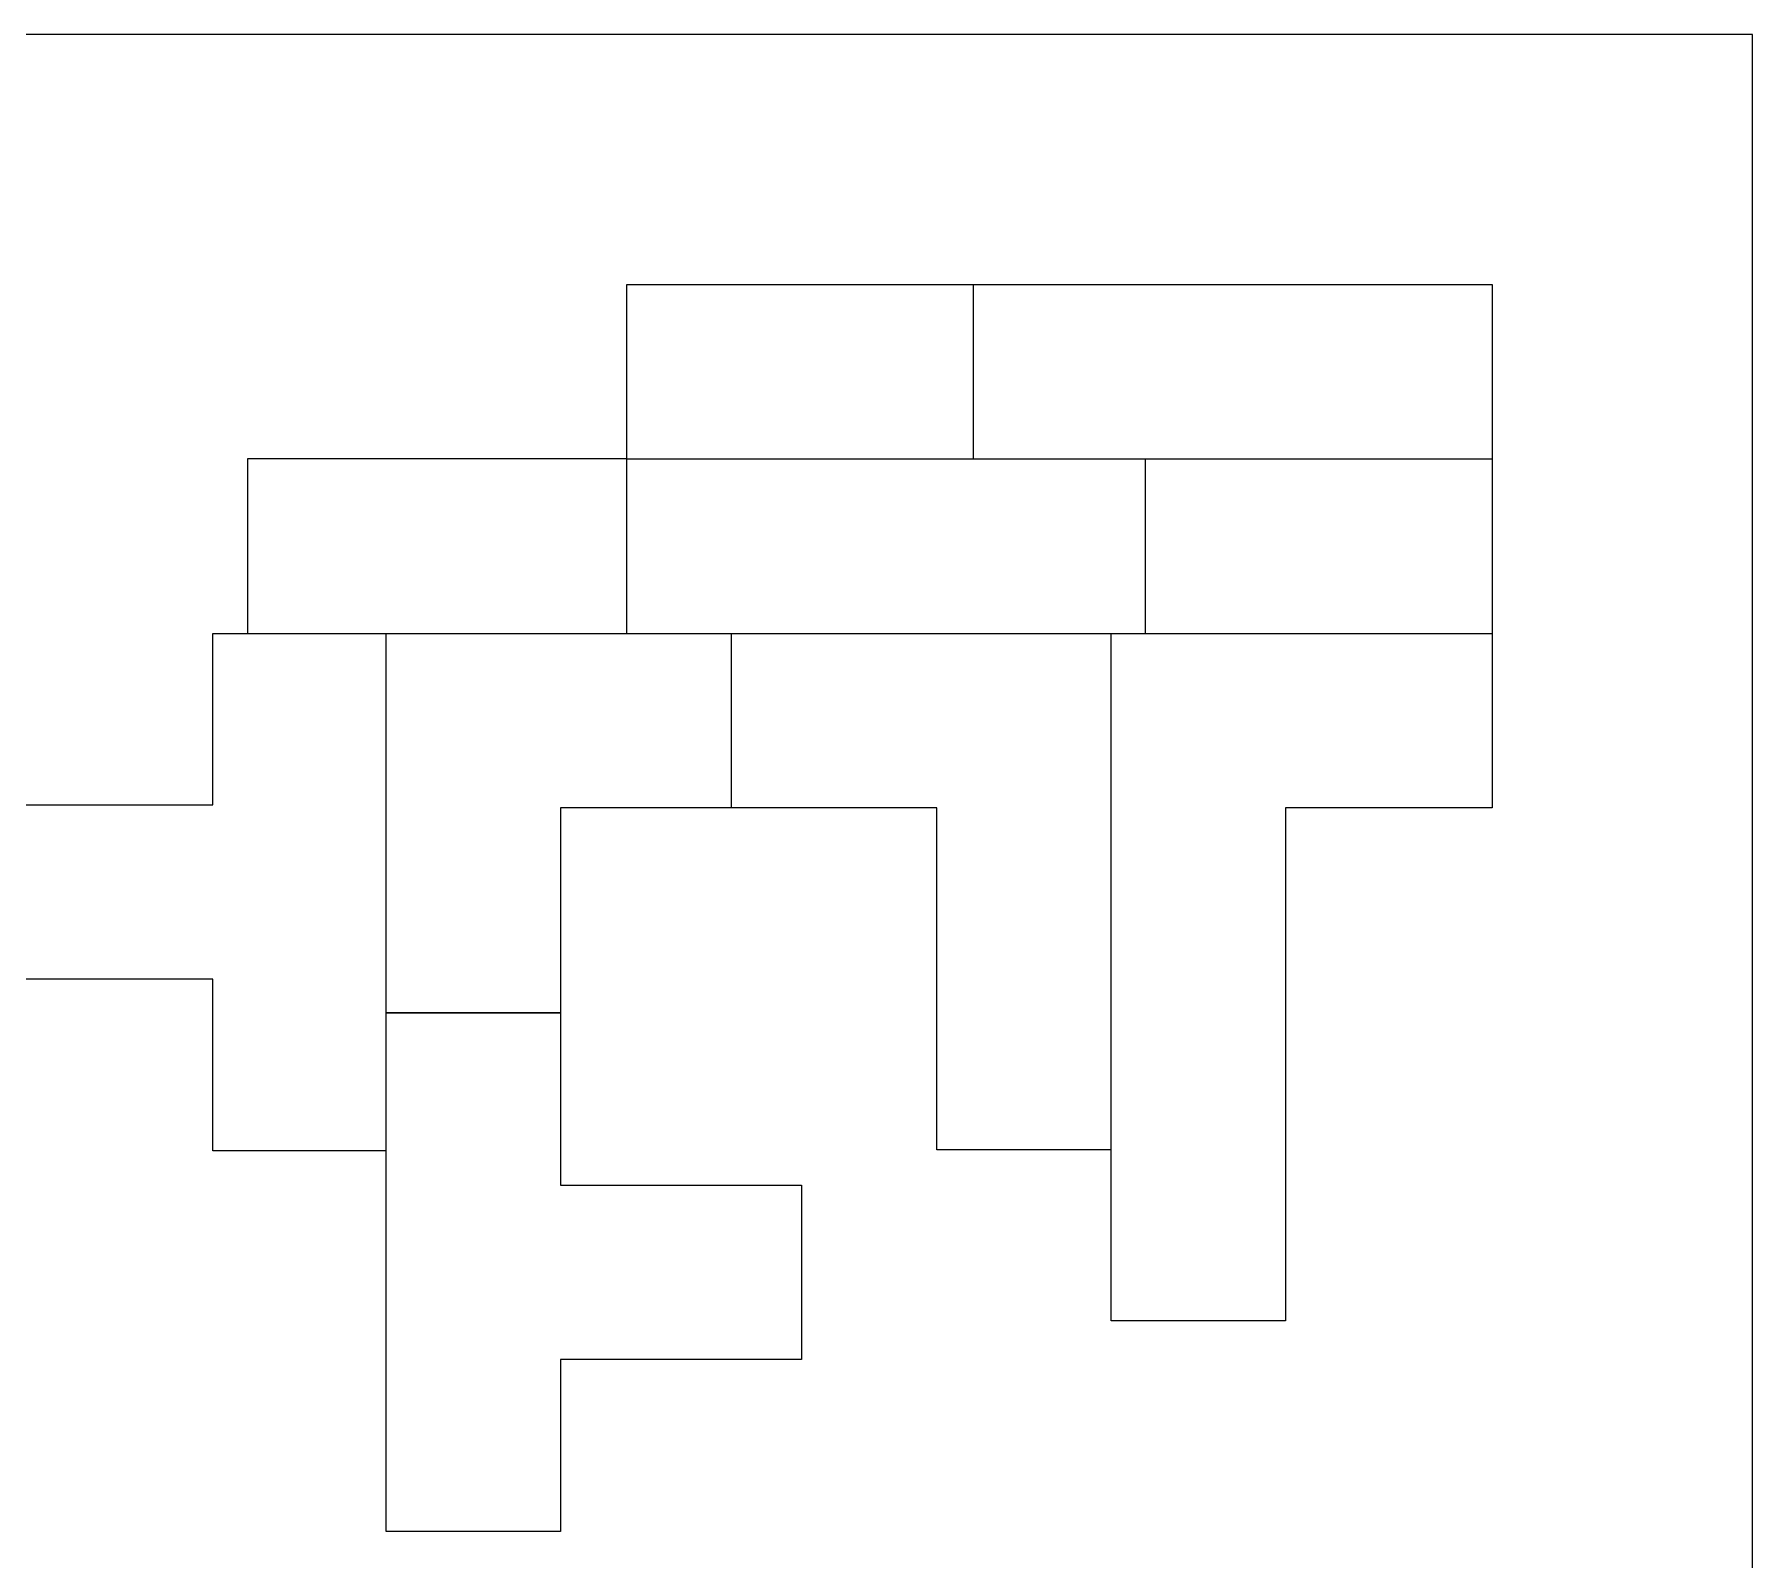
# Model space of a CAD drawing. Header units: centimetres. Extents: x 101 to 201, y 97 to 167.
# Drawn here: x 158.07 to 200.86, y 129.09 to 167.08 of the extents above; entities that cross this region are included whole.
import ezdxf

# ---------------------------------------------------------------- set-up
doc = ezdxf.new("R2010")
doc.units = ezdxf.units.CM
doc.layers.add('corte', color=1, linetype='Continuous')
doc.layers.add('modulos alternativos', color=10, linetype='Continuous')

msp = doc.modelspace()

# ---------------------------------------------------------------- linework, layer by layer
at = {"layer": 'corte'}
for p, q in [((172.831, 160.845), (194.373, 160.845)), ((172.831, 152.159), (172.831, 160.845)), ((181.459, 156.502), (181.459, 160.845)), ((194.373, 160.845), (194.373, 152.159)), ((172.831, 156.502), (194.373, 156.502)), ((185.745, 152.159), (185.745, 156.502)), ((162.521, 147.888), (162.521, 152.159)), ((162.521, 152.159), (166.835, 152.159)), ((166.835, 129.793), (166.835, 152.159)), ((156.564, 147.888), (162.521, 147.888)), ((162.521, 143.545), (156.564, 143.545)), ((162.521, 139.273), (162.521, 143.545)), ((166.835, 142.707), (171.178, 142.707)), ((171.178, 142.707), (171.178, 138.421)), ((166.835, 139.273), (162.521, 139.273)), ((171.178, 138.421), (177.178, 138.421)), ((177.178, 138.421), (177.178, 134.078)), ((177.178, 134.078), (171.178, 134.078)), ((171.178, 134.078), (171.178, 129.793)), ((171.178, 129.793), (166.835, 129.793))]:
    msp.add_line(p, q, dxfattribs=at)
at = {"layer": 'modulos alternativos'}
for p, q in [((172.831, 156.502), (163.379, 156.502)), ((163.379, 156.502), (163.379, 152.159)), ((172.831, 152.159), (172.831, 156.502)), ((163.379, 152.159), (194.373, 152.159)), ((166.835, 142.707), (166.835, 152.159)), ((175.436, 147.816), (175.436, 152.159)), ((184.888, 135.043), (184.888, 152.159)), ((194.373, 152.159), (194.373, 147.816)), ((180.545, 147.816), (171.178, 147.816)), ((171.178, 147.816), (171.178, 142.707)), ((180.545, 139.301), (180.545, 147.816)), ((194.373, 147.816), (189.231, 147.816)), ((189.231, 147.816), (189.231, 135.043)), ((171.178, 142.707), (166.835, 142.707)), ((184.888, 139.301), (180.545, 139.301)), ((189.231, 135.043), (184.888, 135.043))]:
    msp.add_line(p, q, dxfattribs=at)
msp.add_lwpolyline([(100.859, 97.076), (200.859, 97.076), (200.859, 167.076), (100.859, 167.076)], close=True, dxfattribs=at)

doc.saveas('drawing.dxf')
